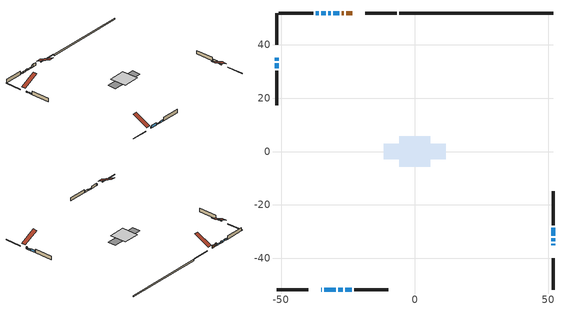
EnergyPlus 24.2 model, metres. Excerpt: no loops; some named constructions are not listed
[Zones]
conditioned space
 floor adiabatic (Floor1 construction): -5.73,-5.73 -5.73,5.73 5.73,5.73 5.73,-5.73 z0.45
 floor adiabatic (AdiabaticFloorConstruction): -5.74,-5.74 -5.74,5.74 5.74,5.74 5.74,-5.74 z0.45
 floor foundation (Slab1 construction): -11.52,-2.86 -11.52,2.86 11.52,2.86 11.52,-2.86 z-0.46
 wall outside (RimJoist1 construction): -6.73,51.69 -18.51,51.69 / -51.69,-51.69 -39.9,-51.69 / -51.69,51.69 -51.69,39.9 / 51.69,-51.69 51.69,-39.9 z0.45:0.75
 wall outside (AdiabaticWallConstruction 1): -23.39,51.69 -25.57,51.69 / -26.5,51.69 -27.33,51.69 z0.45:2.48
 wall outside (AdiabaticWallConstruction): 51.69,-35.02 51.69,-34.46 z0.45:2.08; -28.25,51.69 -30.54,51.69 z0.45:1.31; -31.47,51.69 -32.3,51.69 z0.45:1.67; -33.22,51.69 -35,51.69 / -35.93,51.69 -37.05,51.69 z0.45:1.47; -51.69,35.02 -51.69,33.9 z0.45:1.21; -51.69,32.97 -51.69,31.09 z0.45:1.26; 51.69,-33.54 51.69,-32.49 z0.45:1.49; 51.69,-31.56 51.69,-28.51 z0.45:1.97; -35.02,-51.69 -34.81,-51.69 z0.45:1.57; -33.89,-51.69 -29.62,-51.69 z0.45:2.23; -28.69,-51.69 -26.91,-51.69 z0.45:1.14; -25.98,-51.69 -23.6,-51.69 z0.45:1.62
 wall outside (Wall1 construction): -37.97,51.69 -50.76,51.69 / -22.67,-51.69 -9.89,-51.69 / -51.69,30.16 -51.69,17.38 / 51.69,-27.59 51.69,-14.8 z0.45:2.89
 wall foundation (FoundationWall1 construction): 51.69,51.69 -5.8,51.69 z-0.46:0.45
 window (WindowConstruction 11): 51.69,-35.02 51.69,-34.46 z0.45:2.07
 window (WindowConstruction 4): -28.25,51.69 -30.54,51.69 z0.45:1.31
 window (WindowConstruction 5): -31.47,51.69 -32.3,51.69 z0.45:1.67
 window (WindowConstruction 6): -33.22,51.69 -35,51.69 z0.45:1.46
 window (WindowConstruction 7): -51.69,35.02 -51.69,33.9 z0.45:1.21
 window (WindowConstruction 8): -51.69,32.97 -51.69,31.09 z0.45:1.26
 window (WindowConstruction 9): 51.69,-33.53 51.69,-32.49 z0.45:1.49
 window (WindowConstruction 10): 51.69,-31.56 51.69,-28.51 z0.45:1.97
 window (WindowConstruction 12): -35.02,-51.69 -34.82,-51.69 z0.45:1.57
 window (WindowConstruction): -33.89,-51.69 -29.62,-51.69 z0.45:2.23
 window (WindowConstruction 1): -28.69,-51.69 -26.91,-51.69 z0.45:1.14
 window (WindowConstruction 2): -25.98,-51.69 -23.6,-51.69 z0.45:1.62
 window (WindowConstruction 3): -35.93,51.69 -37.04,51.69 z0.45:1.46
 door (Door): -23.39,51.69 -25.57,51.69 z0.45:2.48
 door (Door 1): -26.5,51.69 -27.33,51.69 z0.45:2.48
 ceiling adiabatic (AdiabaticFloorConstruction): 5.74,-5.74 5.74,5.74 -5.74,5.74 -5.74,-5.74 z0.45
 roof outside (Roof1 construction): -22.46,51.69,2.89 -22.46,40.88,8.29 -19.44,40.88,8.29 -19.44,51.69,2.89; -35.95,-51.69,2.89 -35.95,-40.88,8.29 -38.97,-40.88,8.29 -38.97,-51.69,2.89; -51.69,35.95,2.89 -40.88,35.95,8.29 -40.88,38.97,8.29 -51.69,38.97,2.89; 51.69,-35.95,2.89 40.88,-35.95,8.29 40.88,-38.97,8.29 51.69,-38.97,2.89
[Schedule:Day:Interval]
interior lighting schedule day: No, 01:00, 0.108182, 04:00, 0.0901515, 05:00, 0.0991667, 06:00, 0.162273, 07:00, 0.270455, 08:00, 0.342576, 10:00, 0.369621, 11:00, 0.351591, 12:00, 0.333561, 13:00, 0.324545, 14:00, 0.31553, 15:00, 0.333561, 16:00, 0.369621, 17:00, 0.450758, 18:00, 0.585985, 19:00, 0.775303, 20:00, 0.955606, 21:00, 0.991667, 22:00, 0.712197, 23:00, 0.360606, 24:00, 0.162273
interior lighting schedule day 1: No, 01:00, 0.100909, 04:00, 0.0840909, 05:00, 0.0925, 06:00, 0.151364, 07:00, 0.252273, 08:00, 0.319545, 10:00, 0.344773, 11:00, 0.327955, 12:00, 0.311136, 13:00, 0.302727, 14:00, 0.294318, 15:00, 0.311136, 16:00, 0.344773, 17:00, 0.420455, 18:00, 0.546591, 19:00, 0.723182, 20:00, 0.891364, 21:00, 0.925, 22:00, 0.664318, 23:00, 0.336364, 24:00, 0.151364
interior lighting schedule day 2: No, 01:00, 0.0927273, 04:00, 0.0772727, 05:00, 0.085, 06:00, 0.139091, 07:00, 0.231818, 08:00, 0.293636, 10:00, 0.316818, 11:00, 0.301364, 12:00, 0.285909, 13:00, 0.278182, 14:00, 0.270455, 15:00, 0.285909, 16:00, 0.316818, 17:00, 0.386364, 18:00, 0.502273, 19:00, 0.664545, 20:00, 0.819091, 21:00, 0.85, 22:00, 0.610455, 23:00, 0.309091, 24:00, 0.139091
interior lighting schedule day 3: No, 01:00, 0.0845455, 04:00, 0.0704545, 05:00, 0.0775, 06:00, 0.126818, 07:00, 0.211364, 08:00, 0.267727, 10:00, 0.288864, 11:00, 0.274773, 12:00, 0.260682, 13:00, 0.253636, 14:00, 0.246591, 15:00, 0.260682, 16:00, 0.288864, 17:00, 0.352273, 18:00, 0.457955, 19:00, 0.605909, 20:00, 0.746818, 21:00, 0.775, 22:00, 0.556591, 23:00, 0.281818, 24:00, 0.126818
interior lighting schedule day 4: No, 01:00, 0.0763636, 04:00, 0.0636364, 05:00, 0.07, 06:00, 0.114545, 07:00, 0.190909, 08:00, 0.241818, 10:00, 0.260909, 11:00, 0.248182, 12:00, 0.235455, 13:00, 0.229091, 14:00, 0.222727, 15:00, 0.235455, 16:00, 0.260909, 17:00, 0.318182, 18:00, 0.413636, 19:00, 0.547273, 20:00, 0.674545, 21:00, 0.7, 22:00, 0.502727, 23:00, 0.254545, 24:00, 0.114545
interior lighting schedule day 5: No, 01:00, 0.0727273, 04:00, 0.0606061, 05:00, 0.0666667, 06:00, 0.109091, 07:00, 0.181818, 08:00, 0.230303, 10:00, 0.248485, 11:00, 0.236364, 12:00, 0.224242, 13:00, 0.218182, 14:00, 0.212121, 15:00, 0.224242, 16:00, 0.248485, 17:00, 0.30303, 18:00, 0.393939, 19:00, 0.521212, 20:00, 0.642424, 21:00, 0.666667, 22:00, 0.478788, 23:00, 0.242424, 24:00, 0.109091
interior lighting schedule day 6: No, 01:00, 0.0745455, 04:00, 0.0621212, 05:00, 0.0683333, 06:00, 0.111818, 07:00, 0.186364, 08:00, 0.236061, 10:00, 0.254697, 11:00, 0.242273, 12:00, 0.229848, 13:00, 0.223636, 14:00, 0.217424, 15:00, 0.229848, 16:00, 0.254697, 17:00, 0.310606, 18:00, 0.403788, 19:00, 0.534242, 20:00, 0.658485, 21:00, 0.683333, 22:00, 0.490758, 23:00, 0.248485, 24:00, 0.111818
interior lighting schedule day 7: No, 01:00, 0.08, 04:00, 0.0666667, 05:00, 0.0733333, 06:00, 0.12, 07:00, 0.2, 08:00, 0.253333, 10:00, 0.273333, 11:00, 0.26, 12:00, 0.246667, 13:00, 0.24, 14:00, 0.233333, 15:00, 0.246667, 16:00, 0.273333, 17:00, 0.333333, 18:00, 0.433333, 19:00, 0.573333, 20:00, 0.706667, 21:00, 0.733333, 22:00, 0.526667, 23:00, 0.266667, 24:00, 0.12
interior lighting schedule day 8: No, 01:00, 0.0890909, 04:00, 0.0742424, 05:00, 0.0816667, 06:00, 0.133636, 07:00, 0.222727, 08:00, 0.282121, 10:00, 0.304394, 11:00, 0.289545, 12:00, 0.274697, 13:00, 0.267273, 14:00, 0.259848, 15:00, 0.274697, 16:00, 0.304394, 17:00, 0.371212, 18:00, 0.482576, 19:00, 0.638485, 20:00, 0.78697, 21:00, 0.816667, 22:00, 0.586515, 23:00, 0.29697, 24:00, 0.133636
interior lighting schedule day 9: No, 01:00, 0.0972727, 04:00, 0.0810606, 05:00, 0.0891667, 06:00, 0.145909, 07:00, 0.243182, 08:00, 0.30803, 10:00, 0.332348, 11:00, 0.316136, 12:00, 0.299924, 13:00, 0.291818, 14:00, 0.283712, 15:00, 0.299924, 16:00, 0.332348, 17:00, 0.405303, 18:00, 0.526894, 19:00, 0.697121, 20:00, 0.859242, 21:00, 0.891667, 22:00, 0.640379, 23:00, 0.324242, 24:00, 0.145909
interior lighting schedule day 10: No, 01:00, 0.105455, 04:00, 0.0878788, 05:00, 0.0966667, 06:00, 0.158182, 07:00, 0.263636, 08:00, 0.333939, 10:00, 0.360303, 11:00, 0.342727, 12:00, 0.325152, 13:00, 0.316364, 14:00, 0.307576, 15:00, 0.325152, 16:00, 0.360303, 17:00, 0.439394, 18:00, 0.571212, 19:00, 0.755758, 20:00, 0.931515, 21:00, 0.966667, 22:00, 0.694242, 23:00, 0.351515, 24:00, 0.158182
interior lighting schedule day 11: No, 01:00, 0.109091, 04:00, 0.0909091, 05:00, 0.1, 06:00, 0.163636, 07:00, 0.272727, 08:00, 0.345455, 10:00, 0.372727, 11:00, 0.354545, 12:00, 0.336364, 13:00, 0.327273, 14:00, 0.318182, 15:00, 0.336364, 16:00, 0.372727, 17:00, 0.454545, 18:00, 0.590909, 19:00, 0.781818, 20:00, 0.963636, 21:00, 1, 22:00, 0.718182, 23:00, 0.363636, 24:00, 0.163636
interior lighting schedule default day; occupants schedule default day; clothes dryer schedule default day; cooking range schedule default day; mech vent bath fan 0 schedule default day; mech vent bath fan 1 schedule default day; mech vent range fan 0 schedule default day; misc plug loads schedule default day; general water use schedule default day; heating setpoint default day; cooling setpoint default day; clothes dryer exhaust 0 schedule default day; cooling season schedule day; cooling season schedule day 2; cooling season schedule default day; exterior lighting schedule default day; natural vent schedule default day: No, 24:00, 0
occupants schedule day: No, 05:00, 0.426829, 06:00, 0.719512, 07:00, 1, 08:00, 0.670732, 09:00, 0.329268, 14:00, 0.170732, 15:00, 0.231707, 16:00, 0.329268, 17:00, 0.5, 18:00, 0.670732, 19:00, 0.829268, 21:00, 1, 22:00, 0.853659, 23:00, 0.646341, 24:00, 0.426829
clothes dryer schedule day; clothes dryer exhaust 0 schedule day: No, 01:00, 0.123457, 02:00, 0.0740741, 03:00, 0.0493827, 04:00, 0.0246914, 05:00, 0.0493827, 06:00, 0.0740741, 07:00, 0.197531, 08:00, 0.395062, 09:00, 0.592593, 10:00, 0.839506, 11:00, 0.962963, 12:00, 1, 13:00, 0.91358, 14:00, 0.82716, 15:00, 0.716049, 16:00, 0.753086, 17:00, 0.679012, 18:00, 0.666667, 20:00, 0.62963, 21:00, 0.641975, 22:00, 0.666667, 23:00, 0.54321, 24:00, 0.296296
cooking range schedule day: No, 05:00, 0.0597015, 06:00, 0.11194, 07:00, 0.171642, 08:00, 0.291045, 11:00, 0.343284, 12:00, 0.402985, 13:00, 0.462687, 14:00, 0.343284, 15:00, 0.291045, 16:00, 0.402985, 17:00, 0.567164, 18:00, 1, 19:00, 0.850746, 20:00, 0.432836, 21:00, 0.291045, 22:00, 0.231343, 23:00, 0.171642, 24:00, 0.11194
mech vent bath fan 0 schedule day; mech vent bath fan 1 schedule day: No, 07:00, 0, 08:00, 1, 09:00, 0.2, 24:00, 0
mech vent range fan 0 schedule day: No, 18:00, 0, 19:00, 1, 20:00, 0.2, 24:00, 0
misc plug loads schedule day: No, 06:00, 0.705882, 07:00, 0.745098, 08:00, 0.803922, 15:00, 0.823529, 16:00, 0.862745, 17:00, 0.921569, 18:00, 0.980392, 19:00, 1, 20:00, 0.980392, 21:00, 0.941176, 22:00, 0.862745, 23:00, 0.784314, 24:00, 0.72549
general water use schedule day: No, 01:00, 0.315068, 03:00, 0.287671, 04:00, 0.342466, 05:00, 0.369863, 06:00, 0.520548, 07:00, 0.60274, 08:00, 0.534247, 10:00, 0.506849, 11:00, 0.465753, 14:00, 0.479452, 15:00, 0.534247, 16:00, 0.589041, 17:00, 0.69863, 18:00, 0.876712, 19:00, 0.890411, 20:00, 0.986301, 21:00, 1, 22:00, 0.863014, 23:00, 0.616438, 24:00, 0.465753
heating setpoint day: No, 07:00, 18, 23:00, 21, 24:00, 18
cooling setpoint day: No, 24:00, 25
cooling season schedule day 1: No, 24:00, 1
exterior lighting schedule day: No, 01:00, 0.566667, 03:00, 0.524167, 05:00, 0.495833, 06:00, 0.5525, 07:00, 0.623333, 08:00, 0.580833, 09:00, 0.439167, 10:00, 0.354167, 12:00, 0.34, 13:00, 0.354167, 14:00, 0.396667, 15:00, 0.425, 16:00, 0.495833, 17:00, 0.623333, 18:00, 0.793333, 19:00, 0.906667, 20:00, 0.963333, 21:00, 0.991667, 22:00, 0.920833, 23:00, 0.793333, 24:00, 0.665833
exterior lighting schedule day 1: No, 01:00, 0.528571, 03:00, 0.488929, 05:00, 0.4625, 06:00, 0.515357, 07:00, 0.581429, 08:00, 0.541786, 09:00, 0.409643, 10:00, 0.330357, 12:00, 0.317143, 13:00, 0.330357, 14:00, 0.37, 15:00, 0.396429, 16:00, 0.4625, 17:00, 0.581429, 18:00, 0.74, 19:00, 0.845714, 20:00, 0.898571, 21:00, 0.925, 22:00, 0.858929, 23:00, 0.74, 24:00, 0.621071
exterior lighting schedule day 10: No, 01:00, 0.552381, 03:00, 0.510952, 05:00, 0.483333, 06:00, 0.538571, 07:00, 0.607619, 08:00, 0.56619, 09:00, 0.428095, 10:00, 0.345238, 12:00, 0.331429, 13:00, 0.345238, 14:00, 0.386667, 15:00, 0.414286, 16:00, 0.483333, 17:00, 0.607619, 18:00, 0.773333, 19:00, 0.88381, 20:00, 0.939048, 21:00, 0.966667, 22:00, 0.897619, 23:00, 0.773333, 24:00, 0.649048
exterior lighting schedule day 11: No, 01:00, 0.571429, 03:00, 0.528571, 05:00, 0.5, 06:00, 0.557143, 07:00, 0.628571, 08:00, 0.585714, 09:00, 0.442857, 10:00, 0.357143, 12:00, 0.342857, 13:00, 0.357143, 14:00, 0.4, 15:00, 0.428571, 16:00, 0.5, 17:00, 0.628571, 18:00, 0.8, 19:00, 0.914286, 20:00, 0.971429, 21:00, 1, 22:00, 0.928571, 23:00, 0.8, 24:00, 0.671429
exterior lighting schedule day 2: No, 01:00, 0.485714, 03:00, 0.449286, 05:00, 0.425, 06:00, 0.473571, 07:00, 0.534286, 08:00, 0.497857, 09:00, 0.376429, 10:00, 0.303571, 12:00, 0.291429, 13:00, 0.303571, 14:00, 0.34, 15:00, 0.364286, 16:00, 0.425, 17:00, 0.534286, 18:00, 0.68, 19:00, 0.777143, 20:00, 0.825714, 21:00, 0.85, 22:00, 0.789286, 23:00, 0.68, 24:00, 0.570714
exterior lighting schedule day 3: No, 01:00, 0.442857, 03:00, 0.409643, 05:00, 0.3875, 06:00, 0.431786, 07:00, 0.487143, 08:00, 0.453929, 09:00, 0.343214, 10:00, 0.276786, 12:00, 0.265714, 13:00, 0.276786, 14:00, 0.31, 15:00, 0.332143, 16:00, 0.3875, 17:00, 0.487143, 18:00, 0.62, 19:00, 0.708571, 20:00, 0.752857, 21:00, 0.775, 22:00, 0.719643, 23:00, 0.62, 24:00, 0.520357
exterior lighting schedule day 4: No, 01:00, 0.4, 03:00, 0.37, 05:00, 0.35, 06:00, 0.39, 07:00, 0.44, 08:00, 0.41, 09:00, 0.31, 10:00, 0.25, 12:00, 0.24, 13:00, 0.25, 14:00, 0.28, 15:00, 0.3, 16:00, 0.35, 17:00, 0.44, 18:00, 0.56, 19:00, 0.64, 20:00, 0.68, 21:00, 0.7, 22:00, 0.65, 23:00, 0.56, 24:00, 0.47
exterior lighting schedule day 5: No, 01:00, 0.380952, 03:00, 0.352381, 05:00, 0.333333, 06:00, 0.371429, 07:00, 0.419048, 08:00, 0.390476, 09:00, 0.295238, 10:00, 0.238095, 12:00, 0.228571, 13:00, 0.238095, 14:00, 0.266667, 15:00, 0.285714, 16:00, 0.333333, 17:00, 0.419048, 18:00, 0.533333, 19:00, 0.609524, 20:00, 0.647619, 21:00, 0.666667, 22:00, 0.619048, 23:00, 0.533333, 24:00, 0.447619
exterior lighting schedule day 6: No, 01:00, 0.390476, 03:00, 0.36119, 05:00, 0.341667, 06:00, 0.380714, 07:00, 0.429524, 08:00, 0.400238, 09:00, 0.302619, 10:00, 0.244048, 12:00, 0.234286, 13:00, 0.244048, 14:00, 0.273333, 15:00, 0.292857, 16:00, 0.341667, 17:00, 0.429524, 18:00, 0.546667, 19:00, 0.624762, 20:00, 0.66381, 21:00, 0.683333, 22:00, 0.634524, 23:00, 0.546667, 24:00, 0.45881
exterior lighting schedule day 7: No, 01:00, 0.419048, 03:00, 0.387619, 05:00, 0.366667, 06:00, 0.408571, 07:00, 0.460952, 08:00, 0.429524, 09:00, 0.324762, 10:00, 0.261905, 12:00, 0.251429, 13:00, 0.261905, 14:00, 0.293333, 15:00, 0.314286, 16:00, 0.366667, 17:00, 0.460952, 18:00, 0.586667, 19:00, 0.670476, 20:00, 0.712381, 21:00, 0.733333, 22:00, 0.680952, 23:00, 0.586667, 24:00, 0.492381
exterior lighting schedule day 8: No, 01:00, 0.466667, 03:00, 0.431667, 05:00, 0.408333, 06:00, 0.455, 07:00, 0.513333, 08:00, 0.478333, 09:00, 0.361667, 10:00, 0.291667, 12:00, 0.28, 13:00, 0.291667, 14:00, 0.326667, 15:00, 0.35, 16:00, 0.408333, 17:00, 0.513333, 18:00, 0.653333, 19:00, 0.746667, 20:00, 0.793333, 21:00, 0.816667, 22:00, 0.758333, 23:00, 0.653333, 24:00, 0.548333
exterior lighting schedule day 9: No, 01:00, 0.509524, 03:00, 0.47131, 05:00, 0.445833, 06:00, 0.496786, 07:00, 0.560476, 08:00, 0.522262, 09:00, 0.394881, 10:00, 0.318452, 12:00, 0.305714, 13:00, 0.318452, 14:00, 0.356667, 15:00, 0.382143, 16:00, 0.445833, 17:00, 0.560476, 18:00, 0.713333, 19:00, 0.815238, 20:00, 0.86619, 21:00, 0.891667, 22:00, 0.827976, 23:00, 0.713333, 24:00, 0.59869
[Schedule:Week:Daily]
heating setpoint Week Rule - Jan1-Dec31: heating setpoint day, heating setpoint day, heating setpoint day, heating setpoint day, heating setpoint day, heating setpoint day, heating setpoint day, heating setpoint default day, heating setpoint default day, heating setpoint default day, heating setpoint default day, heating setpoint default day
cooling setpoint Week Rule - Jan1-Dec31: cooling setpoint day, cooling setpoint day, cooling setpoint day, cooling setpoint day, cooling setpoint day, cooling setpoint day, cooling setpoint day, cooling setpoint default day, cooling setpoint default day, cooling setpoint default day, cooling setpoint default day, cooling setpoint default day
clothes dryer exhaust 0 schedule Week Rule - Jan1-Dec31: clothes dryer exhaust 0 schedule day, clothes dryer exhaust 0 schedule day, clothes dryer exhaust 0 schedule day, clothes dryer exhaust 0 schedule day, clothes dryer exhaust 0 schedule day, clothes dryer exhaust 0 schedule day, clothes dryer exhaust 0 schedule day, clothes dryer exhaust 0 schedule default day, clothes dryer exhaust 0 schedule default day, clothes dryer exhaust 0 schedule default day, clothes dryer exhaust 0 schedule default day, clothes dryer exhaust 0 schedule default day
cooling season schedule Week Rule - Jan1-May26: cooling season schedule day, cooling season schedule day, cooling season schedule day, cooling season schedule day, cooling season schedule day, cooling season schedule day, cooling season schedule day, cooling season schedule default day, cooling season schedule default day, cooling season schedule default day, cooling season schedule default day, cooling season schedule default day
cooling season schedule Week Rule - May27-Jun2: cooling season schedule day, cooling season schedule day, cooling season schedule day, cooling season schedule day, cooling season schedule day, cooling season schedule day 1, cooling season schedule day 1, cooling season schedule default day, cooling season schedule default day, cooling season schedule default day, cooling season schedule default day, cooling season schedule default day
cooling season schedule Week Rule - Jun3-Aug25: cooling season schedule day 1, cooling season schedule day 1, cooling season schedule day 1, cooling season schedule day 1, cooling season schedule day 1, cooling season schedule day 1, cooling season schedule day 1, cooling season schedule default day, cooling season schedule default day, cooling season schedule default day, cooling season schedule default day, cooling season schedule default day
cooling season schedule Week Rule - Aug26-Sep1: cooling season schedule day 1, cooling season schedule day 1, cooling season schedule day 1, cooling season schedule day 1, cooling season schedule day 1, cooling season schedule day 1, cooling season schedule day 2, cooling season schedule default day, cooling season schedule default day, cooling season schedule default day, cooling season schedule default day, cooling season schedule default day
cooling season schedule Week Rule - Sep2-Dec31: cooling season schedule day 2, cooling season schedule day 2, cooling season schedule day 2, cooling season schedule day 2, cooling season schedule day 2, cooling season schedule day 2, cooling season schedule day 2, cooling season schedule default day, cooling season schedule default day, cooling season schedule default day, cooling season schedule default day, cooling season schedule default day
exterior lighting schedule Week Rule - Sep30-Oct6: exterior lighting schedule day 8, exterior lighting schedule day 9, exterior lighting schedule day 9, exterior lighting schedule day 9, exterior lighting schedule day 9, exterior lighting schedule day 9, exterior lighting schedule day 9, exterior lighting schedule default day, exterior lighting schedule default day, exterior lighting schedule default day, exterior lighting schedule default day, exterior lighting schedule default day
exterior lighting schedule Week Rule - Oct7-Oct27: exterior lighting schedule day 9, exterior lighting schedule day 9, exterior lighting schedule day 9, exterior lighting schedule day 9, exterior lighting schedule day 9, exterior lighting schedule day 9, exterior lighting schedule day 9, exterior lighting schedule default day, exterior lighting schedule default day, exterior lighting schedule default day, exterior lighting schedule default day, exterior lighting schedule default day
exterior lighting schedule Week Rule - Oct28-Nov3: exterior lighting schedule day 9, exterior lighting schedule day 9, exterior lighting schedule day 9, exterior lighting schedule day 9, exterior lighting schedule day 10, exterior lighting schedule day 10, exterior lighting schedule day 10, exterior lighting schedule default day, exterior lighting schedule default day, exterior lighting schedule default day, exterior lighting schedule default day, exterior lighting schedule default day
exterior lighting schedule Week Rule - Nov4-Nov24: exterior lighting schedule day 10, exterior lighting schedule day 10, exterior lighting schedule day 10, exterior lighting schedule day 10, exterior lighting schedule day 10, exterior lighting schedule day 10, exterior lighting schedule day 10, exterior lighting schedule default day, exterior lighting schedule default day, exterior lighting schedule default day, exterior lighting schedule default day, exterior lighting schedule default day
exterior lighting schedule Week Rule - Nov25-Dec1: exterior lighting schedule day 10, exterior lighting schedule day 10, exterior lighting schedule day 10, exterior lighting schedule day 10, exterior lighting schedule day 10, exterior lighting schedule day 10, exterior lighting schedule day 11, exterior lighting schedule default day, exterior lighting schedule default day, exterior lighting schedule default day, exterior lighting schedule default day, exterior lighting schedule default day
exterior lighting schedule Week Rule - Dec2-Dec31: exterior lighting schedule day 11, exterior lighting schedule day 11, exterior lighting schedule day 11, exterior lighting schedule day 11, exterior lighting schedule day 11, exterior lighting schedule day 11, exterior lighting schedule day 11, exterior lighting schedule default day, exterior lighting schedule default day, exterior lighting schedule default day, exterior lighting schedule default day, exterior lighting schedule default day
natural vent schedule Week Rule - Jan1-Dec31: natural vent schedule default day, natural vent schedule default day, natural vent schedule default day, natural vent schedule default day, natural vent schedule default day, natural vent schedule default day, natural vent schedule default day, natural vent schedule default day, natural vent schedule default day, natural vent schedule default day, natural vent schedule default day, natural vent schedule default day
[Schedule:Year]
natural vent schedule: natural vent schedule Week Rule - Jan1-Dec31, 1, 1, 12, 31
